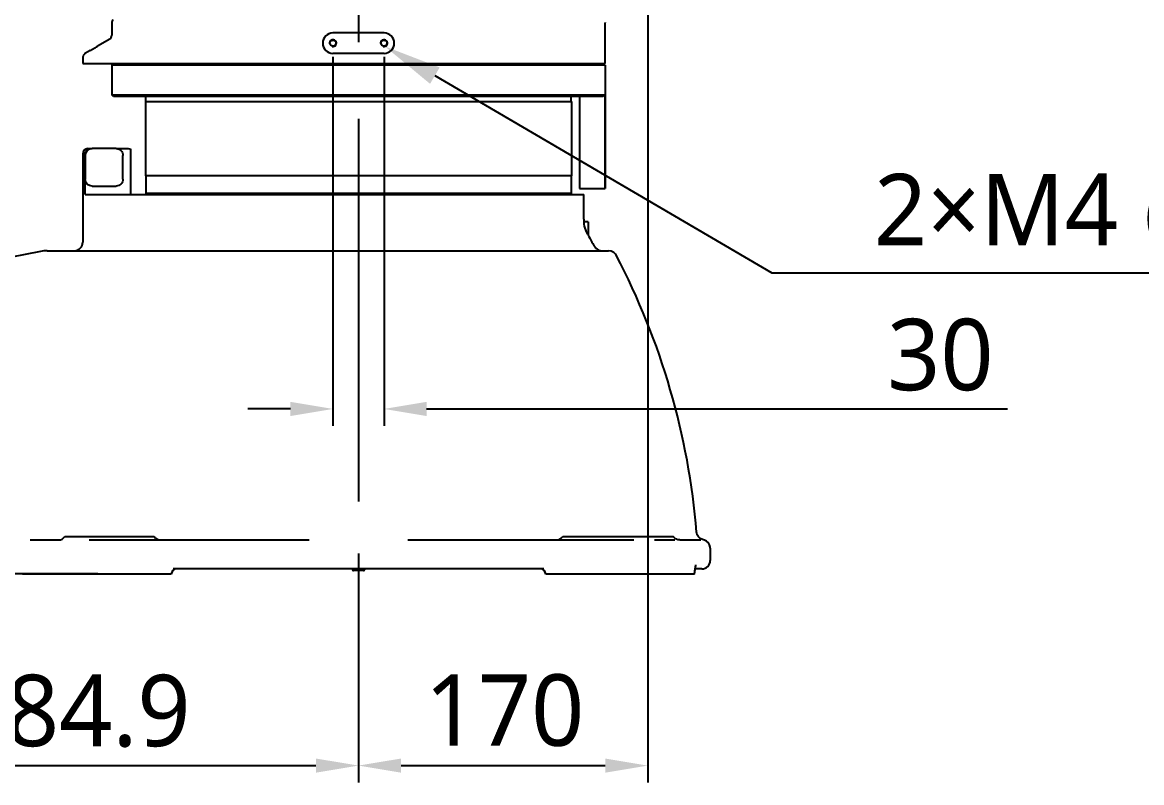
# Model space of a CAD drawing. Header units: millimetres. Extents: x 5828 to 7155, y 123 to 421.
# Drawn here: x 6404.21 to 6437.1, y 221.02 to 243.36 of the extents above; entities that cross this region are included whole.
import ezdxf
from ezdxf import colors
from ezdxf.entities.mleader import LeaderData, LeaderLine
from ezdxf.math import Vec2, Vec3

# ---------------------------------------------------------------- set-up
doc = ezdxf.new("R2010")
doc.units = ezdxf.units.MM
doc.linetypes.add('CENTER', pattern=[0.6, 0.375, -0.075, 0.075, -0.075])
for name, color, linetype in [('中心线', 7, 'Continuous'), ('外形图', 7, 'Continuous'), ('多重引线', 7, 'Continuous'), ('尺寸标注', 7, 'Continuous')]:
    doc.layers.add(name, color=color, linetype=linetype)
doc.styles.add('微软雅黑', font='msyh.ttc', dxfattribs={"height": 2})
doc.dimstyles.new('尺寸标注_1_20比例', dxfattribs={"dimtxt": 1.5, "dimasz": 1.25, "dimexe": 0.5, "dimexo": 0.4, "dimgap": 0.5, "dimtad": 1, "dimdec": 1, "dimlfac": 20, "dimdsep": 46, "dimtxsty": '微软雅黑', "dimcen": 0.09, "dimadec": 0, "dimazin": 0, "dimtp": 0.01, "dimtm": 0.01, "dimtfac": 1, "dimtdec": 1, "dimtofl": 0, "dimtmove": 0, "dimatfit": 3, "dimfxl": 1, "dimtolj": 1, "dimarcsym": 0})

# ---------------------------------------------------------------- blocks, each defined once
blk = doc.blocks.new('*D1032')
at = {"layer": 'Defpoints', "color": 0}
for p in [(6399.841, 230.63), (6414.087, 227.55), (6414.087, 221.519)]:
    blk.add_point(p, dxfattribs=at)
at = {"layer": '尺寸标注', "color": 0, "linetype": 'Continuous', "lineweight": -2}
for p, q in [((6399.841, 230.23), (6399.841, 221.019)), ((6414.087, 227.15), (6414.087, 221.019)), ((6401.091, 221.519), (6412.837, 221.519))]:
    blk.add_line(p, q, dxfattribs=at)
at = {"layer": '尺寸标注', "color": 0}
for points in [[(6401.091, 221.727), (6401.091, 221.311), (6399.841, 221.519)], [(6412.837, 221.311), (6412.837, 221.727), (6414.087, 221.519)]]:
    blk.add_solid(points, dxfattribs=at)
at = {"layer": '尺寸标注', "color": 0, "insert": (6405.659, 224.189), "char_height": 2, "attachment_point": 2, "style": '微软雅黑'}
blk.add_mtext('\\A1;\\A1;{\\H1.05x;284.9}', dxfattribs=at)
blk = doc.blocks.new('*D1047')
at = {"layer": 'Defpoints', "color": 0}
for p in [(6385.235, 306.904), (6429.588, 306.904), (6404.417, 227.15)]:
    blk.add_point(p, dxfattribs=at)
at = {"layer": '尺寸标注', "color": 0, "linetype": 'Continuous', "lineweight": -2}
for p, q in [((6429.188, 306.904), (6384.735, 306.904)), ((6385.235, 228.4), (6385.235, 305.654)), ((6404.017, 227.15), (6384.735, 227.15))]:
    blk.add_line(p, q, dxfattribs=at)
at = {"layer": '尺寸标注', "color": 0}
for points in [[(6385.443, 305.654), (6385.027, 305.654), (6385.235, 306.904)], [(6385.027, 228.4), (6385.443, 228.4), (6385.235, 227.15)]]:
    blk.add_solid(points, dxfattribs=at)
at = {"layer": '尺寸标注', "color": 0, "insert": (6382.552, 267.026), "char_height": 2, "attachment_point": 2, "rotation": 90, "style": '微软雅黑'}
blk.add_mtext('\\A1;\\A1;{\\H1.05x;1595}', dxfattribs=at)
blk = doc.blocks.new('*D1050')
at = {"layer": 'Defpoints', "color": 0}
for p in [(6422.587, 252.937), (6414.087, 228.155), (6422.587, 221.519)]:
    blk.add_point(p, dxfattribs=at)
at = {"layer": '尺寸标注', "color": 0, "linetype": 'Continuous', "lineweight": -2}
for p, q in [((6422.587, 252.537), (6422.587, 221.019)), ((6414.087, 227.755), (6414.087, 221.019)), ((6415.337, 221.519), (6421.337, 221.519))]:
    blk.add_line(p, q, dxfattribs=at)
at = {"layer": '尺寸标注', "color": 0}
for points in [[(6415.337, 221.727), (6415.337, 221.311), (6414.087, 221.519)], [(6421.337, 221.311), (6421.337, 221.727), (6422.587, 221.519)]]:
    blk.add_solid(points, dxfattribs=at)
at = {"layer": '尺寸标注', "color": 0, "insert": (6418.378, 224.2), "char_height": 2, "attachment_point": 2, "style": '微软雅黑'}
blk.add_mtext('\\A1;\\A1;{\\H1.05x;170}', dxfattribs=at)
blk = doc.blocks.new('*D1051')
at = {"layer": 'Defpoints', "color": 0}
for p in [(6422.587, 252.151), (6394.481, 227.15), (6406.823, 227.15)]:
    blk.add_point(p, dxfattribs=at)
at = {"layer": '尺寸标注', "color": 0, "linetype": 'Continuous', "lineweight": -2}
for p, q in [((6422.187, 252.151), (6393.981, 252.151)), ((6394.481, 250.901), (6394.481, 228.4)), ((6406.423, 227.15), (6393.981, 227.15))]:
    blk.add_line(p, q, dxfattribs=at)
at = {"layer": '尺寸标注', "color": 0}
for points in [[(6394.689, 250.901), (6394.273, 250.901), (6394.481, 252.151)], [(6394.273, 228.4), (6394.689, 228.4), (6394.481, 227.15)]]:
    blk.add_solid(points, dxfattribs=at)
at = {"layer": '尺寸标注', "color": 0, "insert": (6391.809, 239.608), "char_height": 2, "attachment_point": 2, "rotation": 90, "style": '微软雅黑'}
blk.add_mtext('\\A1;\\A1;{\\H1.05x;500}', dxfattribs=at)
blk = doc.blocks.new('*D1112')
at = {"layer": 'Defpoints', "color": 0}
for p in [(6413.337, 242.751), (6414.837, 242.751), (6414.837, 232)]:
    blk.add_point(p, dxfattribs=at)
at = {"layer": '多重引线', "color": 0, "lineweight": -2}
for p, q in [((6413.337, 242.351), (6413.337, 231.5)), ((6414.837, 242.351), (6414.837, 231.5)), ((6412.087, 232), (6410.837, 232)), ((6416.087, 232), (6433.156, 232))]:
    blk.add_line(p, q, dxfattribs=at)
at = {"layer": '多重引线', "color": 0}
for points in [[(6412.087, 231.792), (6412.087, 232.209), (6413.337, 232)], [(6416.087, 232.209), (6416.087, 231.792), (6414.837, 232)]]:
    blk.add_solid(points, dxfattribs=at)
at = {"layer": '多重引线', "color": 0, "insert": (6431.185, 233.585), "char_height": 2, "attachment_point": 5, "style": '微软雅黑'}
blk.add_mtext('\\A1;\\A1;{\\H1.05x;30}', dxfattribs=at)

msp = doc.modelspace()

# ---------------------------------------------------------------- linework, layer by layer
at = {"layer": '中心线', "color": 0, "linetype": 'CENTER', "ltscale": 30}
msp.add_line((6414.0869, 258.529), (6414.0869, 228.1552), dxfattribs=at)
at = {"layer": '外形图', "color": 0, "linetype": 'Continuous'}
for p, q in [((6406.8365, 243.3469), (6406.8365, 242.9872)), ((6414.8369, 243.0506), (6413.3368, 243.0506)), ((6421.3367, 243.3604), (6421.3373, 243.3469)), ((6421.3373, 242.1505), (6421.3373, 243.3469)), ((6406.7615, 242.8573), (6406.4365, 242.6696)), ((6406.1994, 242.5324), (6406.0621, 242.4531)), ((6406.1994, 242.5324), (6406.3365, 242.6115)), ((6406.3829, 242.6384), (6406.3953, 242.6456)), ((6406.3952, 242.6456), (6406.3829, 242.6384)), ((6406.4177, 242.6587), (6406.3952, 242.6456)), ((6406.3953, 242.6456), (6406.4175, 242.6585)), ((6406.4175, 242.6585), (6406.4303, 242.666)), ((6406.43, 242.6659), (6406.4177, 242.6587)), ((6406.4341, 242.6683), (6406.43, 242.6659)), ((6406.4364, 242.6696), (6406.4341, 242.6683)), ((6406.4341, 242.6683), (6406.4344, 242.6684)), ((6414.8369, 242.4505), (6413.3368, 242.4505)), ((6405.9871, 242.3232), (6405.9871, 242.1505)), ((6405.9871, 242.1505), (6421.3373, 242.1505)), ((6406.8365, 242.1005), (6406.8865, 242.1505)), ((6406.8365, 242.1005), (6406.8365, 241.2305)), ((6421.3373, 242.1005), (6406.8365, 242.1005)), ((6421.3373, 242.1005), (6421.2873, 242.1505)), ((6421.3373, 242.1005), (6421.3373, 238.4803)), ((6406.8865, 241.1805), (6406.8365, 241.2305)), ((6406.8365, 241.2305), (6421.3274, 241.2305)), ((6421.2774, 241.1805), (6406.8865, 241.1805)), ((6407.8365, 241.0305), (6407.8365, 241.1805)), ((6420.3372, 241.0305), (6420.3372, 241.1805)), ((6420.5783, 241.1805), (6420.5783, 238.4803)), ((6421.3274, 241.2305), (6421.2774, 241.1805)), ((6421.3274, 241.2305), (6421.3274, 238.4803)), ((6407.824, 241.0305), (6407.824, 238.8503)), ((6407.8241, 241.0305), (6420.3497, 241.0305)), ((6420.3497, 241.0305), (6420.3497, 238.8503)), ((6405.9864, 239.5004), (6405.9864, 236.9002)), ((6406.0573, 238.3003), (6406.0573, 239.5004)), ((6406.0573, 239.4504), (6406.0573, 238.7503)), ((6406.1364, 239.6504), (6406.2588, 239.6504)), ((6406.9665, 239.6504), (6406.257, 239.6504)), ((6406.9665, 239.6504), (6407.3208, 239.6504)), ((6407.1665, 238.7503), (6407.1665, 239.4504)), ((6407.3957, 238.3003), (6407.3957, 239.6303)), ((6420.3497, 238.8503), (6407.8241, 238.8503)), ((6407.8365, 238.8503), (6407.8365, 238.3303)), ((6420.3372, 238.8503), (6420.3372, 238.3303)), ((6406.257, 238.5503), (6406.9665, 238.5503)), ((6420.5783, 238.4803), (6421.3373, 238.4803)), ((6406.0573, 238.3003), (6407.5409, 238.3003)), ((6407.5409, 238.3003), (6420.7037, 238.3003)), ((6407.8539, 238.3003), (6407.8365, 238.3303)), ((6420.3372, 238.3303), (6407.8365, 238.3303)), ((6420.3199, 238.3003), (6420.3372, 238.3303)), ((6420.7123, 238.2503), (6420.7037, 238.3003)), ((6420.7123, 237.5753), (6420.7123, 238.2503)), ((6420.7079, 237.5005), (6420.7074, 237.4916)), ((6420.8373, 237.5003), (6420.7079, 237.5003)), ((6420.712, 237.5718), (6420.7116, 237.5648)), ((6420.7116, 237.5648), (6420.712, 237.5718)), ((6420.7123, 237.5753), (6420.712, 237.5718)), ((6420.8373, 237.5003), (6420.8373, 237.1045)), ((6420.8183, 237.1401), (6420.813, 237.1502)), ((6404.7393, 236.6308), (6402.3362, 236.1502)), ((6404.9354, 236.6502), (6421.4371, 236.6502)), ((6405.4614, 228.2497), (6408.0865, 228.2497)), ((6420.0873, 228.2497), (6423.3374, 228.2497)), ((6404.4387, 228.1497), (6404.663, 228.1497)), ((6404.663, 228.1497), (6405.2707, 228.1497)), ((6406.1719, 228.1497), (6406.8681, 228.1497)), ((6406.8681, 228.1497), (6412.6346, 228.1497)), ((6415.539, 228.1497), (6421.3057, 228.1497)), ((6421.3057, 228.1497), (6422.1798, 228.1497)), ((6422.7834, 228.1497), (6423.3793, 228.1497)), ((6423.474, 228.1572), (6423.4405, 228.1686)), ((6423.4746, 228.157), (6423.474, 228.1572)), ((6423.527, 228.1497), (6424.1451, 228.1497)), ((6424.2205, 228.1554), (6424.1982, 228.1614)), ((6424.4217, 227.9098), (6424.4203, 227.9359)), ((6424.4217, 227.9091), (6424.4217, 227.5497)), ((6419.5296, 227.2997), (6408.6442, 227.2997)), ((6413.9119, 227.2997), (6413.9119, 227.2747)), ((6414.2619, 227.2997), (6414.2619, 227.2747)), ((6423.974, 227.2446), (6423.9782, 227.2754)), ((6424.1717, 227.2997), (6423.9816, 227.2997)), ((6408.5866, 227.1497), (6404.2105, 227.1497)), ((6414.2369, 227.2497), (6413.9369, 227.2497)), ((6423.9632, 227.1497), (6419.5872, 227.1497)), ((6423.9633, 227.1497), (6423.9644, 227.1678)), ((6423.9644, 227.1682), (6423.9703, 227.2154)), ((6423.9668, 227.1874), (6423.9704, 227.2163)), ((6423.9703, 227.2154), (6423.9742, 227.2459))]:
    msp.add_line(p, q, dxfattribs=at)
for points in [[(6421.6582, 236.5164), (6421.6407, 236.5449), (6421.5862, 236.6007), (6421.516, 236.6371), (6421.4368, 236.6502)], [(6423.4405, 228.1686), (6423.4043, 228.1876), (6423.3687, 228.2149), (6423.3374, 228.2497)], [(6424.1982, 228.1614), (6424.1312, 228.1931), (6424.0776, 228.2421), (6424.042, 228.302), (6424.0239, 228.3643), (6424.0222, 228.3793)], [(6423.527, 228.1497), (6423.5207, 228.1499), (6423.5062, 228.1511), (6423.4829, 228.155), (6423.4746, 228.157)], [(6424.4203, 227.9359), (6424.403, 228.0046), (6424.367, 228.0658), (6424.3151, 228.1145), (6424.2512, 228.1468), (6424.2215, 228.1548)], [(6423.978, 227.2739), (6423.9823, 227.3048), (6423.9868, 227.3339), (6423.9916, 227.3622), (6423.9967, 227.3889), (6424.002, 227.4125), (6424.0041, 227.4207)]]:
    msp.add_lwpolyline(points, dxfattribs=at)
for centre in [(6413.3368, 242.7506), (6414.8369, 242.7506)]:
    msp.add_circle(centre, 0.0875, dxfattribs=at)
for centre, radius, start, end in [((6406.9865, 243.3469), 0.15, 140.62851, 180), ((6413.3368, 242.7506), 0.3, 90, 270), ((6414.8369, 242.7506), 0.3, 270, 90), ((6406.6865, 242.9872), 0.15, 300, 0), ((6413.3368, 242.7506), 0.1, 255, 195), ((6414.8369, 242.7506), 0.1, 255, 195), ((6406.1372, 242.3231), 0.1501, 144.00697, 155.99167), ((6406.137, 242.3232), 0.15, 136.43427, 143.99991), ((6406.1369, 242.3233), 0.1498, 131.99405, 136.43684), ((6406.1374, 242.3228), 0.1505, 120.01747, 131.97888), ((6396.042, 260.4434), 20.5901, 299.99798, 300.14737), ((6396.0502, 260.4293), 20.5738, 299.99791, 300.14748), ((6406.1375, 242.3231), 0.1505, 168.01841, 179.98054), ((6406.1368, 242.3232), 0.1498, 163.51136, 168.00325), ((6406.137, 242.3232), 0.15, 155.99874, 163.51396), ((6406.1364, 239.5004), 0.15, 90, 180), ((6406.2573, 239.4504), 0.2001, 120.05367, 180.01436), ((6406.2572, 239.4504), 0.2, 110.0365, 120.02372), ((6406.2573, 239.4494), 0.201, 90.07581, 109.95109), ((6421.1656, 237.4677), 0.4588, 177.00596, 206.89225), ((6427.3758, 237.1478), 6.6773, 176.41956, 176.97251), ((6429.1934, 241.5317), 9.4567, 206.85273, 207.60169), ((6429.4974, 241.6908), 9.7998, 207.66902, 207.90722), ((6405.7364, 236.9002), 0.25, 270, 0), ((6430.2796, 242.1123), 10.6883, 207.9413, 209.8981), ((6404.9354, 235.6502), 1.0001, 90, 101.30993), ((6421.2443, 236.9173), 0.266, 209.93679, 220.36149), ((6421.2428, 236.9159), 0.2639, 220.32648, 224.13987), ((6421.2388, 236.9002), 0.25, 224.427, 270), ((6402.8418, 226.6379), 21.2518, 4.69997, 27.69921), ((6405.2614, 228.3998), 0.25, 272.11356, 323.1301), ((6408.2866, 228.3998), 0.25, 216.8699, 270), ((6419.8872, 228.3998), 0.25, 270, 323.1301), ((6408.7366, 227.1497), 0.15, 90, 180), ((6413.9369, 227.2747), 0.025, 180, 270), ((6414.2369, 227.2747), 0.025, 270, 0), ((6419.4372, 227.1497), 0.15, 0, 90), ((6424.1717, 227.5497), 0.25, 270, 0)]:
    msp.add_arc(centre, radius, start, end, dxfattribs=at)
msp.add_ellipse((6406.2588, 239.5004), major_axis=(0.2016, 0), ratio=0.7441647, start_param=1.7844686, end_param=2.9155077, dxfattribs=at)
for points in [[(6406.0573, 239.5004), (6406.0573, 239.5117), (6406.059, 239.5232), (6406.0624, 239.534)], [(6407.3208, 239.6504), (6407.3466, 239.6504), (6407.3733, 239.6432), (6407.3957, 239.6303)]]:
    msp.add_open_spline(points, degree=3, dxfattribs=at)
for points, knots in [([(6406.9665, 239.6504), (6406.9926, 239.6504), (6407.0451, 239.64), (6407.1116, 239.5955), (6407.1561, 239.529), (6407.1665, 239.4764), (6407.1665, 239.4504)], [0, 0, 0, 0, 0.2499877, 0.4999845, 0.7499904, 1, 1, 1, 1]), ([(6406.257, 238.5503), (6406.231, 238.5503), (6406.1785, 238.5607), (6406.1121, 238.6053), (6406.0677, 238.6717), (6406.0573, 238.7243), (6406.0573, 238.7503)], [0, 0, 0, 0, 0.2498403, 0.499776, 0.749843, 1, 1, 1, 1]), ([(6407.1665, 238.7503), (6407.1665, 238.7243), (6407.1561, 238.6717), (6407.1116, 238.6053), (6407.0451, 238.5607), (6406.9926, 238.5503), (6406.9665, 238.5503)], [0, 0, 0, 0, 0.2500097, 0.5000155, 0.7500122, 1, 1, 1, 1]), ([(6421.0602, 236.7252), (6421.0594, 236.7255), (6421.0576, 236.7285), (6421.0551, 236.7303), (6421.0534, 236.7321)], [0, 0, 0, 0, 0.2524201, 1, 1, 1, 1]), ([(6421.0534, 236.7321), (6421.0551, 236.7303), (6421.0554, 236.7293), (6421.061, 236.725), (6421.0602, 236.7252)], [0, 0, 0, 0, 0.7475857, 1, 1, 1, 1])]:
    msp.add_open_spline(points, degree=3, knots=knots, dxfattribs=at)

# ---------------------------------------------------------------- dimensions: what is measured, and where the dimension line sits
at = {"layer": '多重引线'}
dim = msp.add_linear_dim(base=(6414.8369, 232.0002), p1=(6413.3368, 242.7506), p2=(6414.8369, 242.7506), text='\\A1;{\\H1.05x;<>}', dimstyle='尺寸标注_1_20比例', override={"dimtxsty": '微软雅黑'}, dxfattribs=at)
dim.commit()
dim.dimension.update_dxf_attribs({"geometry": '*D1112', "text_midpoint": (6431.1847, 232.0002), "dimtype": 160})
at = {"layer": '尺寸标注', "color": 0, "linetype": 'Continuous'}
for base, p1, p2, angle, text, picture, middle in [((6385.2349, 306.9041), (6404.4172, 227.1497), (6429.5878, 306.9041), 90, '\\A1;{\\H1.05x;1595}', '*D1047', (6385.2349, 267.0258)), ((6394.481, 227.1497), (6422.5874, 252.1511), (6406.8227, 227.1497), 270, '\\A1;{\\H1.05x;500}', '*D1051', (6394.481, 239.6076))]:
    dim = msp.add_linear_dim(base=base, p1=p1, p2=p2, angle=angle, text=text, dimstyle='尺寸标注_1_20比例', override={"dimtxsty": '微软雅黑'}, dxfattribs=at)
    dim.commit()
    dim.dimension.update_dxf_attribs({"geometry": picture, "text_midpoint": middle, "dimtype": 160})
for base, p1, p2, text, picture, middle in [((6422.5874, 221.519), (6414.0869, 228.1552), (6422.5874, 252.9372), '\\A1;{\\H1.05x;170}', '*D1050', (6418.378, 221.519)), ((6414.0869, 221.519), (6399.8411, 230.6301), (6414.0869, 227.5503), '\\A1;{\\H1.05x;284.9}', '*D1032', (6405.6589, 221.519))]:
    dim = msp.add_linear_dim(base=base, p1=p1, p2=p2, text=text, dimstyle='尺寸标注_1_20比例', override={"dimtxsty": '微软雅黑'}, dxfattribs=at)
    dim.commit()
    dim.dimension.update_dxf_attribs({"geometry": picture, "text_midpoint": middle, "dimtype": 160})

# ---------------------------------------------------------------- leaders
at = {"layer": '多重引线'}
ml = msp.add_multileader_mtext('Standard', dxfattribs=at)
ml.set_content('2×M4 depth10', style='微软雅黑')
ml.set_leader_properties()
ml.build(insert=Vec2(0, 0))
ml.multileader.update_dxf_attribs({"text_left_attachment_type": 5, "text_right_attachment_type": 0, "dogleg_length": 1, "arrow_head_size": 1.7})
ctx = ml.context
ctx.base_point, ctx.char_height, ctx.arrow_head_size, ctx.plane_origin = Vec3(6427.2329, 235.9996), 2.1, 1.7, Vec3(6415.1325, 253.7286)
ctx.left_attachment, ctx.right_attachment = 5, 0
notes = []
notes.append((ctx, [(0, (1, 1, 0), (6426.2329, 235.9996), (1, 0), 1, [(0, [(6414.864, 242.6543)], 0, [])])]))
ctx.mtext.insert, ctx.mtext.flow_direction = Vec3(6429.2329, 238.909), 5
for ctx, leaders in notes:
    for number, flags, end, landing, length, lines in leaders:
        leader = LeaderData()
        leader.index, (leader.has_last_leader_line, leader.has_dogleg_vector, leader.attachment_direction) = number, flags
        leader.last_leader_point, leader.dogleg_vector, leader.dogleg_length = Vec3(end), Vec3(landing), length
        for number, points, colour, breaks in lines:
            line = LeaderLine()
            line.index, line.vertices, line.color, line.breaks = number, Vec3.list(points), colors.encode_raw_color(colour), breaks
            leader.lines.append(line)
        ctx.leaders.append(leader)

doc.saveas('drawing.dxf')
